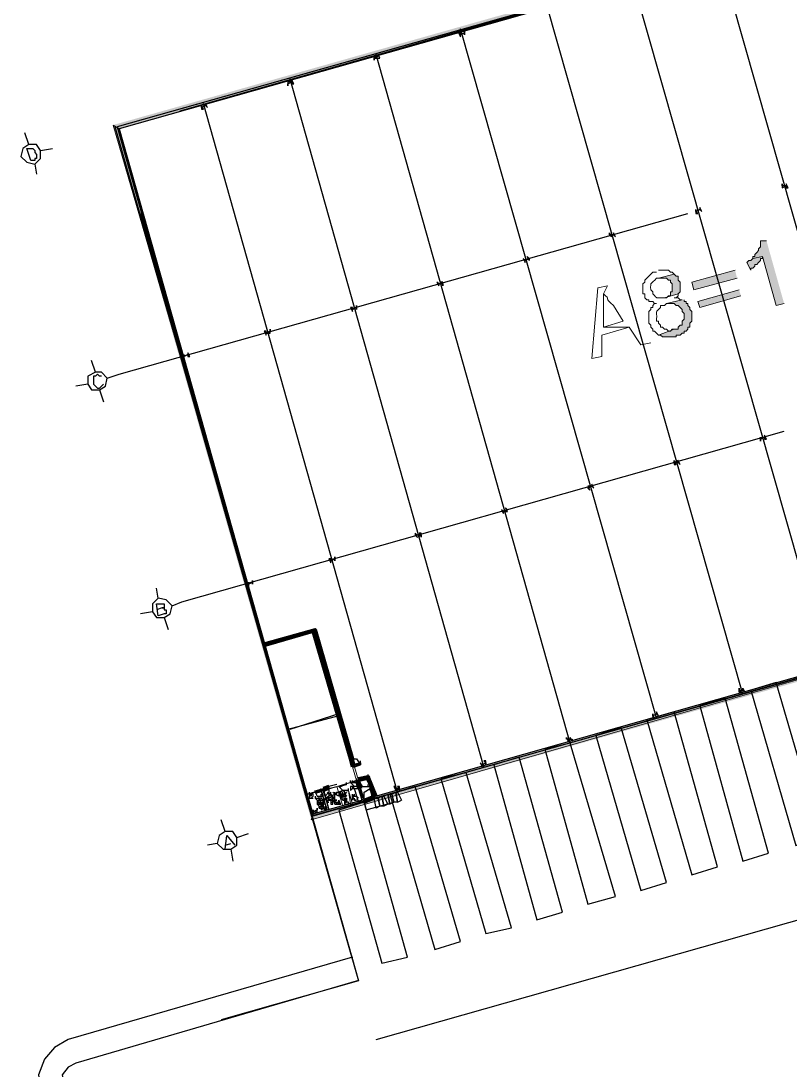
# Model space of a CAD drawing. Header units: inches. Extents: x 5 to 295, y 10 to 227.
# Drawn here: x 271.379 to 274.476, y 207.252 to 211.474 of the extents above; entities that cross this region are included whole.
import ezdxf

# ---------------------------------------------------------------- set-up
doc = ezdxf.new("R2010")
doc.units = ezdxf.units.IN
doc.header["$MEASUREMENT"] = 0
doc.layers.add('1- 3', color=3, linetype='Continuous')

msp = doc.modelspace()

# ---------------------------------------------------------------- hatches: boundary and pattern name
at = {"layer": '1- 3'}
for points in [[(277.0506, 212.5561), (271.7742, 211.0395), (271.7505, 211.0553)], [(277.0427, 212.5324), (277.0506, 212.5561), (271.7742, 211.0395)], [(271.7742, 211.0395), (271.7505, 211.0553), (272.5561, 208.2828)], [(271.7505, 211.0553), (272.5562, 208.2828), (272.5483, 208.2591)], [(274.3808, 210.5893), (274.3571, 210.5893), (274.3571, 210.5656), (274.3492, 210.5577), (274.3492, 210.5498), (274.3413, 210.5419), (274.3334, 210.534), (274.3334, 210.5261), (274.3255, 210.5261), (274.3255, 210.5182), (274.365, 210.5261), (274.4203, 210.3286), (274.4519, 210.3365)], [(274.3255, 210.5182), (274.3176, 210.5103), (274.3097, 210.5103), (274.3018, 210.5024), (274.3176, 210.4708), (274.3176, 210.4787), (274.3255, 210.4787), (274.3334, 210.4866), (274.3334, 210.4945), (274.3413, 210.4945), (274.3492, 210.5024), (274.3571, 210.5103), (274.3571, 210.5182), (274.365, 210.5182), (274.365, 210.5261)], [(274.0095, 210.455), (273.9464, 210.4392), (273.978, 210.4392), (273.9859, 210.4313), (273.9937, 210.4313), (273.9937, 210.4234), (274.0016, 210.4155), (274.0016, 210.3839), (273.9937, 210.3839), (273.9937, 210.3681), (273.9859, 210.3681), (273.978, 210.3602), (273.9701, 210.3602), (274.0253, 210.376), (274.0332, 210.3839), (274.0332, 210.4234), (274.0253, 210.4313), (274.0253, 210.4471), (274.0174, 210.4471)], [(274.2544, 210.4708), (274.0806, 210.4234), (274.0885, 210.3918), (274.2623, 210.4392)], [(274.2702, 210.3918), (274.1043, 210.3444), (274.1122, 210.3207), (274.2781, 210.3681)], [(274.0411, 210.3523), (273.978, 210.3365), (274.0095, 210.3365), (274.0174, 210.3286), (274.0253, 210.3286), (274.0411, 210.3128), (274.0411, 210.3049), (274.049, 210.297), (274.049, 210.2733), (274.0411, 210.2654), (274.0411, 210.2496), (274.0332, 210.2496), (274.0253, 210.2417), (274.0253, 210.2338), (274.0095, 210.2338), (273.9464, 210.2101), (273.9543, 210.2101), (273.9622, 210.2022), (274.0174, 210.2022), (274.0174, 210.2101), (274.0332, 210.2101), (274.0411, 210.218), (274.049, 210.218), (274.049, 210.2259), (274.0569, 210.2259), (274.0648, 210.2338), (274.0648, 210.2417), (274.0727, 210.2417), (274.0727, 210.2575), (274.0806, 210.2654), (274.0806, 210.3049), (274.0727, 210.3128), (274.0727, 210.3207), (274.0648, 210.3286), (274.0648, 210.3365), (274.0569, 210.3365), (274.0569, 210.3444), (274.049, 210.3444), (274.049, 210.3523)], [(272.5561, 208.2828), (272.5482, 208.2591), (278.583, 209.9968)], [(272.5482, 208.2591), (278.583, 209.9968), (278.5909, 209.9731)]]:
    msp.add_hatch(color=256, dxfattribs=at).paths.add_polyline_path(points)

# ---------------------------------------------------------------- linework, layer by layer
at = {"layer": '1- 3', "lineweight": 0}
for points in [[(277.0506, 212.5561), (271.7742, 211.0395), (271.7505, 211.0553)], [(277.0427, 212.5324), (277.0506, 212.5561), (271.7742, 211.0395)], [(271.7742, 211.0395), (271.7505, 211.0553), (272.5561, 208.2828)], [(271.7505, 211.0553), (272.5562, 208.2828), (272.5483, 208.2591)], [(274.3808, 210.5893), (274.3571, 210.5893), (274.3571, 210.5656), (274.3492, 210.5577), (274.3492, 210.5498), (274.3413, 210.5419), (274.3334, 210.534), (274.3334, 210.5261), (274.3255, 210.5261), (274.3255, 210.5182), (274.365, 210.5261), (274.4203, 210.3286), (274.4519, 210.3365)], [(274.3255, 210.5182), (274.3176, 210.5103), (274.3097, 210.5103), (274.3018, 210.5024), (274.3176, 210.4708), (274.3176, 210.4787), (274.3255, 210.4787), (274.3334, 210.4866), (274.3334, 210.4945), (274.3413, 210.4945), (274.3492, 210.5024), (274.3571, 210.5103), (274.3571, 210.5182), (274.365, 210.5182), (274.365, 210.5261)], [(274.0095, 210.455), (273.9464, 210.4392), (273.978, 210.4392), (273.9859, 210.4313), (273.9937, 210.4313), (273.9937, 210.4234), (274.0016, 210.4155), (274.0016, 210.3839), (273.9937, 210.3839), (273.9937, 210.3681), (273.9859, 210.3681), (273.978, 210.3602), (273.9701, 210.3602), (274.0253, 210.376), (274.0332, 210.3839), (274.0332, 210.4234), (274.0253, 210.4313), (274.0253, 210.4471), (274.0174, 210.4471), (274.0095, 210.455)], [(274.2544, 210.4708), (274.0806, 210.4234), (274.0885, 210.3918), (274.2623, 210.4392)], [(274.2702, 210.3918), (274.1043, 210.3444), (274.1122, 210.3207), (274.2781, 210.3681)], [(274.0411, 210.3523), (273.978, 210.3365), (274.0095, 210.3365), (274.0174, 210.3286), (274.0253, 210.3286), (274.0411, 210.3128), (274.0411, 210.3049), (274.049, 210.297), (274.049, 210.2733), (274.0411, 210.2654), (274.0411, 210.2496), (274.0332, 210.2496), (274.0253, 210.2417), (274.0253, 210.2338), (274.0095, 210.2338), (273.9464, 210.2101), (273.9543, 210.2101), (273.9622, 210.2022), (274.0174, 210.2022), (274.0174, 210.2101), (274.0332, 210.2101), (274.0411, 210.218), (274.049, 210.218), (274.049, 210.2259), (274.0569, 210.2259), (274.0648, 210.2338), (274.0648, 210.2417), (274.0727, 210.2417), (274.0727, 210.2575), (274.0806, 210.2654), (274.0806, 210.3049), (274.0727, 210.3128), (274.0727, 210.3207), (274.0648, 210.3286), (274.0648, 210.3365), (274.0569, 210.3365), (274.0569, 210.3444), (274.049, 210.3444), (274.049, 210.3523)], [(272.5561, 208.2828), (272.5482, 208.2591), (278.583, 209.9968)], [(272.5482, 208.2591), (278.583, 209.9968), (278.5909, 209.9731)]]:
    msp.add_lwpolyline(points, dxfattribs=at)
at = {"layer": '1- 3', "lineweight": 25}
for points in [[(278.591, 209.9813), (277.0507, 212.5405), (271.7663, 211.0477)], [(277.0428, 212.5406), (272.0191, 211.1108)], [(278.5831, 209.9813), (277.0507, 212.5406), (272.0191, 211.1188)], [(278.5909, 209.9811), (277.0507, 212.5403), (271.7663, 211.0474), (272.5483, 208.2749), (278.5909, 209.9811)], [(278.5831, 209.9813), (277.0507, 212.5326), (271.7742, 211.0398), (272.5562, 208.2751)], [(274.9811, 208.9621), (274.1912, 211.7346)], [(274.6336, 208.8594), (273.8437, 211.6319)], [(274.286, 208.7646), (273.4961, 211.5371)], [(273.1644, 211.4266), (273.1486, 211.4187), (273.1486, 211.4266), (273.1407, 211.4266), (273.1486, 211.4108), (273.1486, 211.4187), (273.1644, 211.4266), (273.1644, 211.4187), (273.1644, 211.4345), (273.1644, 211.4266)], [(273.9385, 208.6699), (273.1486, 211.4424)], [(272.8168, 211.3318), (272.801, 211.3239), (272.801, 211.3318), (272.801, 211.316), (272.801, 211.3239), (272.8247, 211.3239), (272.8168, 211.3397), (272.8168, 211.3318)], [(273.5909, 208.5672), (272.8089, 211.3397)], [(272.4693, 211.2291), (272.4535, 211.2291), (272.4535, 211.2133), (272.4535, 211.2212), (272.4693, 211.2291), (272.4693, 211.2212), (272.4772, 211.2212), (272.4693, 211.237), (272.4693, 211.2291)], [(273.2434, 208.4724), (272.4614, 211.2449)], [(272.1217, 211.1343), (272.1059, 211.1264), (272.1059, 211.1343), (272.1059, 211.1185), (272.1138, 211.1185), (272.1059, 211.1264), (272.1217, 211.1343), (272.1296, 211.1264), (272.1217, 211.1422), (272.1217, 211.1343)], [(272.8958, 208.3697), (272.1138, 211.1422)], [(271.4108, 210.9763), (271.395, 211.0237)], [(272.7141, 207.6983), (271.7584, 211.0474)], [(271.7663, 211.0477), (272.5562, 208.2752), (278.5831, 209.9892)], [(272.5562, 208.2752), (271.7742, 211.0398)], [(271.3792, 210.9289), (271.4029, 210.9052), (271.4345, 210.8973), (271.4582, 210.921), (271.4582, 210.9526), (271.4424, 210.9763), (271.4108, 210.9763), (271.3872, 210.9605), (271.3792, 210.9289)], [(271.4187, 210.9131), (271.4029, 210.9605), (271.4266, 210.9605), (271.4345, 210.9526), (271.4345, 210.9447), (271.4424, 210.9368), (271.4424, 210.921), (271.4345, 210.921), (271.4345, 210.9131), (271.4187, 210.9131)], [(271.4582, 210.9526), (271.5056, 210.9605)], [(271.4345, 210.8973), (271.4424, 210.8578)], [(274.4598, 210.8104), (274.444, 210.8104), (274.444, 210.8183), (274.444, 210.8025), (274.4598, 210.8104), (274.4598, 210.8025), (274.4677, 210.8025), (274.4598, 210.8183), (274.4598, 210.8104)], [(271.7742, 210.0521), (274.0648, 210.6998)], [(271.8611, 210.7001), (272.5483, 208.2751), (278.591, 209.9813)], [(274.1122, 210.7157), (274.0964, 210.7078), (274.0964, 210.7157), (274.0964, 210.6998), (274.1043, 210.6998), (274.0964, 210.7078), (274.1122, 210.7157), (274.1201, 210.7078), (274.1122, 210.7236), (274.1122, 210.7157)], [(273.7647, 210.613), (273.7489, 210.613), (273.7489, 210.6209), (273.7568, 210.6051), (273.7489, 210.613), (273.7647, 210.613), (273.7726, 210.6051), (273.7647, 210.6209), (273.7647, 210.613)], [(273.425, 210.5182), (273.4092, 210.5103), (273.4013, 210.5182), (273.4092, 210.5024), (273.4092, 210.5103), (273.425, 210.5182), (273.425, 210.5103), (273.4171, 210.5261), (273.425, 210.5182)], [(273.0775, 210.4155), (273.0617, 210.4155), (273.0538, 210.4234), (273.0617, 210.4076), (273.0617, 210.4155), (273.0775, 210.4155), (273.0775, 210.4076), (273.0775, 210.4234), (273.0696, 210.4234), (273.0775, 210.4155)], [(272.7299, 210.3207), (272.7141, 210.3128), (272.7141, 210.3207), (272.7062, 210.3207), (272.7141, 210.3049), (272.7141, 210.3128), (272.7299, 210.3207), (272.7299, 210.3128), (272.7299, 210.3286), (272.7299, 210.3207)], [(272.3824, 210.2259), (272.3666, 210.218), (272.3666, 210.2259), (272.3587, 210.2259), (272.3666, 210.2101), (272.3666, 210.218), (272.3824, 210.218), (272.3824, 210.2338), (272.3824, 210.2259)], [(272.0506, 210.1311), (272.0348, 210.1232), (272.0348, 210.1311), (272.0348, 210.1153), (272.0348, 210.1232), (272.0506, 210.1311), (272.0506, 210.1232), (272.0585, 210.1232), (272.0506, 210.139), (272.0506, 210.1311)], [(271.6794, 210.0601), (271.6636, 210.1074)], [(271.6478, 210.0127), (271.6636, 209.989), (271.6952, 209.989), (271.7189, 210.0048), (271.7268, 210.0364), (271.7031, 210.0601), (271.6794, 210.0601), (271.6478, 210.0443), (271.6478, 210.0127)], [(271.7031, 210.0443), (271.6952, 210.0443), (271.6873, 210.0521), (271.6794, 210.0443), (271.6715, 210.0443), (271.6715, 210.0126), (271.6794, 210.0048), (271.6873, 209.9968), (271.6952, 209.9968), (271.711, 210.0126)], [(271.7268, 210.0364), (271.7742, 210.0521)], [(271.6478, 210.0127), (271.6004, 210.0048)], [(271.6952, 209.989), (271.711, 209.9416)], [(272.5562, 208.283), (278.5831, 209.9892)], [(272.5562, 208.2831), (278.5831, 209.9892)], [(272.0269, 209.1359), (274.4519, 209.8231)], [(274.3729, 209.7994), (274.3571, 209.7915), (274.3571, 209.7994), (274.3571, 209.7836), (274.3571, 209.7915), (274.3729, 209.7994), (274.3729, 209.7915), (274.3808, 209.7915), (274.3729, 209.8073), (274.3729, 209.7994)], [(274.0254, 209.7046), (274.0096, 209.6967), (274.0096, 209.7046), (274.0096, 209.6888), (274.0175, 209.6888), (274.0096, 209.6967), (274.0254, 209.6967), (274.0333, 209.6888), (274.0254, 209.7046)], [(273.6778, 209.6019), (273.662, 209.6019), (273.6699, 209.5861), (273.662, 209.594), (273.6778, 209.6019), (273.6857, 209.594), (273.6778, 209.6098), (273.6778, 209.6019)], [(273.3382, 209.5071), (273.3224, 209.4992), (273.3145, 209.5071), (273.3224, 209.4913), (273.3224, 209.4992), (273.3382, 209.4992), (273.3303, 209.515), (273.3382, 209.5071)], [(272.9906, 209.4044), (272.9748, 209.4044), (272.9669, 209.4123), (272.9669, 209.4044), (272.9748, 209.3965), (272.9906, 209.4044), (272.9906, 209.3965), (272.9906, 209.4123), (272.9827, 209.4123), (272.9906, 209.4044)], [(272.643, 209.3096), (272.6272, 209.3017), (272.6272, 209.3096), (272.6193, 209.3096), (272.6272, 209.2938), (272.6272, 209.3017), (272.643, 209.3096), (272.643, 209.3017), (272.643, 209.3175), (272.643, 209.3096)], [(272.3113, 209.2149), (272.2955, 209.207), (272.2955, 209.2149), (272.2955, 209.1991), (272.2955, 209.207), (272.3113, 209.2149), (272.3113, 209.207), (272.3113, 209.2228), (272.3113, 209.2149)], [(271.9322, 209.1517), (271.9243, 209.1912)], [(271.9085, 209.0964), (271.9243, 209.0727), (271.9559, 209.0727), (271.9796, 209.0885), (271.9875, 209.1201), (271.9638, 209.1438), (271.9322, 209.1517), (271.9085, 209.128), (271.9085, 209.0964)], [(271.9322, 209.0806), (271.9243, 209.128), (271.9559, 209.128), (271.9559, 209.1122), (271.948, 209.1122), (271.9243, 209.1043)], [(271.9875, 209.1201), (272.027, 209.1359)], [(272.8089, 207.3744), (279.1044, 209.1596)], [(271.9085, 209.0964), (271.8611, 209.0885)], [(271.948, 209.1122), (271.9559, 209.1122), (271.9559, 209.1043), (271.9638, 209.1043), (271.9638, 209.0885), (271.9559, 209.0885), (271.9322, 209.0806)], [(271.9559, 209.0727), (271.9717, 209.0253)], [(274.3176, 208.7803), (274.4992, 208.1562), (274.6019, 208.1878), (274.4203, 208.8119), (274.3176, 208.7803)], [(274.1122, 208.7171), (274.286, 208.093), (274.3887, 208.1247), (274.2149, 208.7487), (274.1122, 208.7171)], [(272.4377, 208.6777), (272.7378, 207.6114), (272.1849, 207.4534)], [(272.6589, 208.678), (272.4535, 208.6227)], [(272.6589, 208.6859), (272.4614, 208.6227)], [(273.8989, 208.6618), (274.0806, 208.0377), (274.1833, 208.0694), (274.0095, 208.6934), (273.8989, 208.6618)], [(273.9385, 208.6857), (273.9227, 208.6778), (273.9227, 208.6857), (273.9227, 208.6699), (273.9306, 208.6699), (273.9227, 208.6778), (273.9385, 208.6857), (273.9464, 208.6778), (273.9385, 208.6936), (273.9385, 208.6857)], [(273.6936, 208.5986), (273.8752, 207.9746), (273.9779, 208.0062), (273.7963, 208.6302), (273.6936, 208.5986)], [(273.5909, 208.583), (273.5751, 208.583), (273.5751, 208.5909), (273.583, 208.5751), (273.583, 208.583), (273.5988, 208.583), (273.5988, 208.5751), (273.5909, 208.5909), (273.5909, 208.583)], [(272.7141, 208.5039), (272.6983, 208.5434)], [(273.4882, 208.5433), (273.662, 207.9193), (273.7726, 207.9509), (273.5909, 208.567), (273.4882, 208.5433)], [(272.7062, 208.5039), (272.7062, 208.5118)], [(272.7062, 208.5039), (272.7299, 208.5039), (272.7457, 208.4802)], [(272.7457, 208.4881), (272.7141, 208.4802), (272.7141, 208.4723), (272.722, 208.4723), (272.7457, 208.4802), (272.7457, 208.4881)], [(272.7378, 208.4802), (272.7378, 208.4881)], [(272.7457, 208.4881), (272.7457, 208.496)], [(272.7457, 208.4802), (272.7457, 208.4881)], [(273.2513, 208.4882), (273.2355, 208.4803), (273.2276, 208.4882), (273.2355, 208.4724), (273.2355, 208.4803), (273.2513, 208.4882), (273.2513, 208.4803), (273.2513, 208.4961), (273.2434, 208.4961), (273.2513, 208.4882)], [(273.2828, 208.4801), (273.4566, 207.8561), (273.5593, 207.8877), (273.3855, 208.5117), (273.2828, 208.4801)], [(272.722, 208.4802), (272.7141, 208.4723), (272.7141, 208.4802), (272.722, 208.4802), (272.7141, 208.4723)], [(272.722, 208.4802), (272.7141, 208.4802)], [(272.7141, 208.4723), (272.7141, 208.4802)], [(272.7378, 208.4802), (272.7457, 208.4802)], [(273.0696, 208.4248), (273.2512, 207.8008), (273.3539, 207.8245), (273.1722, 208.4485), (273.0696, 208.4248)], [(272.6904, 208.4013), (272.6904, 208.4092)], [(272.6904, 208.4013), (272.6904, 208.4092)], [(272.7062, 208.4092), (272.7062, 208.4171)], [(272.7062, 208.4092), (272.7299, 208.4171)], [(272.7062, 208.4092), (272.7141, 208.4092)], [(272.7062, 208.4092), (272.7299, 208.4092)], [(272.7378, 208.3933), (272.722, 208.3933), (272.7062, 208.4091)], [(272.7141, 208.4092), (272.7141, 208.4171)], [(272.7141, 208.4092), (272.7141, 208.4171)], [(272.7141, 208.4092), (272.7141, 208.4171)], [(272.7141, 208.4091), (272.7141, 208.417)], [(272.7299, 208.4171), (272.7299, 208.4249)], [(272.7378, 208.4171), (272.7536, 208.3934), (272.7852, 208.3934)], [(272.7852, 208.3934), (272.7694, 208.425), (272.7773, 208.425), (272.7852, 208.3934)], [(272.7773, 208.4249), (272.7773, 208.4328), (272.7773, 208.4407)], [(272.7773, 208.425), (272.7773, 208.4329)], [(272.7773, 208.4249), (272.7773, 208.4328)], [(272.5404, 208.3618), (272.5404, 208.3697)], [(272.5561, 208.3618), (272.5404, 208.3618), (272.5404, 208.346), (272.5482, 208.346), (272.5561, 208.3539), (272.5561, 208.3618)], [(272.5561, 208.3539), (272.5561, 208.3618), (272.5404, 208.3618), (272.5404, 208.346)], [(272.5561, 208.3618), (272.5482, 208.3618), (272.5404, 208.3539)], [(272.5641, 208.3697), (272.5641, 208.3776)], [(272.5641, 208.3697), (272.5641, 208.3776)], [(272.5641, 208.3697), (272.572, 208.3539), (272.5956, 208.3539)], [(272.6114, 208.2986), (272.5877, 208.3776), (272.5956, 208.3855), (272.6193, 208.2986)], [(272.5877, 208.3776), (272.5877, 208.3855)], [(272.5877, 208.3776), (272.5877, 208.3855)], [(272.5877, 208.3539), (272.5877, 208.3618)], [(272.5956, 208.3776), (272.5956, 208.3855)], [(272.5956, 208.3776), (272.5956, 208.3855)], [(272.6193, 208.3855), (272.6193, 208.3697), (272.6035, 208.3539)], [(272.6035, 208.3539), (272.6035, 208.3618)], [(272.6114, 208.3696), (272.6193, 208.3617), (272.6272, 208.3696)], [(272.6509, 208.4013), (272.6193, 208.3933), (272.6193, 208.3854), (272.6509, 208.3933)], [(272.6193, 208.3855), (272.6193, 208.3934)], [(272.6193, 208.3855), (272.6193, 208.3934)], [(272.6193, 208.3617), (272.6193, 208.3538), (272.6272, 208.3617), (272.6272, 208.3696)], [(272.6193, 208.3538), (272.6193, 208.3459), (272.6351, 208.3538), (272.6272, 208.3617)], [(272.6272, 208.3618), (272.6272, 208.3539), (272.643, 208.3618), (272.6351, 208.3697)], [(272.6272, 208.3539), (272.6351, 208.346), (272.643, 208.3539), (272.643, 208.3618)], [(272.643, 208.3618), (272.643, 208.3697)], [(272.643, 208.3618), (272.6509, 208.3697), (272.6588, 208.3697), (272.6588, 208.3539), (272.643, 208.3618)], [(272.6509, 208.3618), (272.643, 208.3618), (272.6509, 208.3697)], [(272.6509, 208.3618), (272.6509, 208.3697)], [(272.6509, 208.3618), (272.6509, 208.3697)], [(272.6983, 208.3776), (272.6746, 208.3776), (272.6588, 208.3934)], [(272.6825, 208.3618), (272.6825, 208.3696), (272.6746, 208.3776), (272.6588, 208.3696), (272.6667, 208.3538), (272.6825, 208.3618)], [(272.6667, 208.3618), (272.6667, 208.3696), (272.6588, 208.3696), (272.6667, 208.3538), (272.6746, 208.3538), (272.6746, 208.3618)], [(272.6746, 208.3776), (272.6667, 208.3696)], [(272.6667, 208.3618), (272.6667, 208.3696)], [(272.6746, 208.3618), (272.6667, 208.3618), (272.6667, 208.346), (272.6746, 208.3539)], [(272.6746, 208.3538), (272.6746, 208.3617), (272.6667, 208.3617), (272.6825, 208.3617)], [(272.6667, 208.3538), (272.6667, 208.3617)], [(272.6746, 208.3618), (272.6746, 208.3696)], [(272.6825, 208.3618), (272.6746, 208.3618), (272.6825, 208.3539), (272.6904, 208.3539)], [(272.6746, 208.3618), (272.6746, 208.3539), (272.6825, 208.3539)], [(272.6904, 208.3697), (272.6825, 208.3618), (272.6904, 208.3539)], [(272.6983, 208.3776), (272.6983, 208.3855)], [(272.7141, 208.3933), (272.7062, 208.3933), (272.7062, 208.3775), (272.7141, 208.3854)], [(272.7062, 208.3933), (272.7062, 208.3775)], [(272.722, 208.3933), (272.7141, 208.3933), (272.722, 208.3854)], [(272.7141, 208.3933), (272.7141, 208.3854), (272.722, 208.3854)], [(272.722, 208.3618), (272.7141, 208.3539), (272.722, 208.3539)], [(272.7141, 208.346), (272.7141, 208.3538), (272.7141, 208.3618)], [(272.7536, 208.3381), (272.7378, 208.3302), (272.722, 208.3855), (272.7378, 208.3855)], [(272.722, 208.3539), (272.722, 208.3618)], [(272.7378, 208.3855), (272.7378, 208.3933), (272.7457, 208.3933), (272.7378, 208.3855)], [(272.7457, 208.3855), (272.7378, 208.3855)], [(272.7536, 208.3381), (272.7378, 208.3855)], [(272.7457, 208.3855), (272.7536, 208.3381), (272.7378, 208.3855)], [(272.7378, 208.3855), (272.7536, 208.3381)], [(272.7457, 208.3855), (272.7378, 208.3855)], [(272.7536, 208.3381), (272.7457, 208.3855), (272.7615, 208.3381)], [(272.7615, 208.3381), (272.7615, 208.3697), (272.7852, 208.3855)], [(272.7615, 208.3302), (272.7694, 208.2986), (272.88, 208.3302), (272.8642, 208.3223), (272.8563, 208.3618), (272.8721, 208.3618), (272.88, 208.3302)], [(272.7773, 208.3934), (272.7773, 208.4013)], [(272.7852, 208.3934), (272.7852, 208.4013)], [(272.7852, 208.3776), (272.7852, 208.3855), (272.7852, 208.3934)], [(272.7852, 208.3855), (272.7931, 208.346), (272.801, 208.346), (272.7852, 208.3855)], [(272.7852, 208.3855), (272.7931, 208.3776), (272.7931, 208.3855)], [(272.7931, 208.3539), (272.7852, 208.3855), (272.7931, 208.346)], [(272.7852, 208.3776), (272.7852, 208.3854)], [(272.7931, 208.3855), (272.7931, 208.3934)], [(272.8642, 208.3223), (272.8563, 208.3223), (272.8405, 208.3539), (272.8563, 208.3618), (272.8642, 208.3223)], [(272.8642, 208.3616), (273.0459, 207.7376), (273.1485, 207.7692), (272.9669, 208.3932), (272.8642, 208.3616)], [(272.8958, 208.3302), (272.88, 208.3302), (272.8721, 208.3618), (272.8879, 208.3697), (272.8958, 208.3302), (272.9116, 208.3381)], [(272.9037, 208.3855), (272.8879, 208.3855), (272.8879, 208.3934), (272.88, 208.3934), (272.8879, 208.3776), (272.8879, 208.3855), (272.9037, 208.3855), (272.9037, 208.3776), (272.9037, 208.3934), (272.8958, 208.3934), (272.9037, 208.3855)], [(272.8958, 208.3302), (272.8879, 208.3697), (272.8958, 208.3697), (272.9116, 208.3381)], [(272.5404, 208.346), (272.5562, 208.346)], [(272.5641, 208.3538), (272.5641, 208.3459), (272.5799, 208.3459), (272.5799, 208.3538)], [(272.5641, 208.3459), (272.572, 208.338), (272.5799, 208.338), (272.5799, 208.3459)], [(272.5719, 208.338), (272.5719, 208.3301), (272.5799, 208.338)], [(272.5719, 208.3301), (272.5877, 208.3301), (272.5799, 208.338)], [(272.5719, 208.3301), (272.5719, 208.3222), (272.5877, 208.3222), (272.5877, 208.3301)], [(272.5719, 208.3222), (272.5799, 208.3143), (272.5877, 208.3143), (272.5877, 208.3222)], [(272.5798, 208.3459), (272.5798, 208.338), (272.5877, 208.3459), (272.5877, 208.3538)], [(272.5798, 208.338), (272.5956, 208.338), (272.5877, 208.3459)], [(272.5798, 208.338), (272.5877, 208.3301), (272.5956, 208.3301), (272.5956, 208.338)], [(272.5877, 208.3301), (272.5877, 208.3222), (272.5956, 208.3222), (272.5956, 208.3301)], [(272.5877, 208.3144), (272.5877, 208.3223)], [(272.5877, 208.3222), (272.5877, 208.3143), (272.5956, 208.3222)], [(272.6035, 208.3223), (272.5956, 208.3223), (272.5956, 208.3065), (272.6035, 208.3065), (272.6035, 208.2986), (272.6114, 208.3065)], [(272.5956, 208.3144), (272.5956, 208.3223)], [(272.6193, 208.3381), (272.6193, 208.3538), (272.6035, 208.3459), (272.6114, 208.3301), (272.6193, 208.3301)], [(272.6035, 208.346), (272.6114, 208.3381)], [(272.6114, 208.3381), (272.6114, 208.3459), (272.6035, 208.3459), (272.6114, 208.3301)], [(272.6035, 208.3381), (272.6035, 208.3459)], [(272.6114, 208.3065), (272.6035, 208.3223)], [(272.6114, 208.3381), (272.6114, 208.3459)], [(272.6114, 208.3301), (272.6193, 208.338), (272.6193, 208.3459), (272.6114, 208.3459)], [(272.6114, 208.3301), (272.6114, 208.338)], [(272.6193, 208.3459), (272.6193, 208.338), (272.6351, 208.3459), (272.6351, 208.3538)], [(272.6193, 208.338), (272.6351, 208.338), (272.6351, 208.3459)], [(272.6193, 208.3381), (272.6272, 208.3381)], [(272.6272, 208.338), (272.6272, 208.3301), (272.6351, 208.3301), (272.6351, 208.338)], [(272.6272, 208.3301), (272.6272, 208.3222), (272.6351, 208.3222), (272.6351, 208.3301)], [(272.6351, 208.346), (272.643, 208.346), (272.643, 208.3538)], [(272.6351, 208.346), (272.6351, 208.3381), (272.643, 208.3381), (272.643, 208.346)], [(272.6351, 208.3381), (272.6351, 208.3301), (272.6509, 208.3381), (272.643, 208.3381)], [(272.643, 208.3302), (272.643, 208.3381)], [(272.643, 208.3223), (272.643, 208.3302)], [(272.643, 208.3302), (272.6588, 208.3302)], [(272.643, 208.3223), (272.643, 208.3301)], [(272.643, 208.3223), (272.6588, 208.3223), (272.6588, 208.3301)], [(272.6509, 208.3223), (272.643, 208.3223)], [(272.6509, 208.3302), (272.6588, 208.3302), (272.6588, 208.3223), (272.6509, 208.3223)], [(272.6588, 208.3381), (272.6588, 208.3223), (272.6667, 208.3223)], [(272.6667, 208.3223), (272.6588, 208.3381)], [(272.6588, 208.3302), (272.6588, 208.3381)], [(272.6588, 208.3223), (272.6588, 208.3301)], [(272.6588, 208.2984), (272.8326, 207.6823), (272.9353, 207.706), (272.7615, 208.33), (272.6588, 208.2984)], [(272.6746, 208.3539), (272.6667, 208.346), (272.6746, 208.3381)], [(272.6825, 208.3539), (272.6746, 208.3539), (272.6746, 208.3381), (272.6825, 208.3381)], [(272.6904, 208.3539), (272.6825, 208.3539), (272.6825, 208.3381), (272.6904, 208.346)], [(272.6825, 208.3539), (272.6825, 208.3381)], [(272.6825, 208.3381), (272.6825, 208.3459)], [(272.6825, 208.3381), (272.6825, 208.3459), (272.6904, 208.3459)], [(272.6825, 208.3381), (272.6825, 208.3459), (272.6904, 208.3459)], [(272.6904, 208.3381), (272.6904, 208.3301), (272.6825, 208.3301), (272.6825, 208.3381)], [(272.6904, 208.3381), (272.6825, 208.3301)], [(272.6825, 208.3381), (272.6904, 208.3301)], [(272.6825, 208.3381), (272.6825, 208.3301), (272.6904, 208.3301)], [(272.6825, 208.3302), (272.6825, 208.3381)], [(272.6983, 208.3223), (272.6983, 208.3301), (272.6825, 208.3301), (272.6825, 208.3223)], [(272.6825, 208.3223), (272.6983, 208.3223)], [(272.6904, 208.346), (272.6904, 208.3381)], [(272.6904, 208.346), (272.6904, 208.3301)], [(272.6904, 208.3302), (272.6904, 208.3381)], [(272.7141, 208.3539), (272.7299, 208.3539)], [(272.7141, 208.3381), (272.7141, 208.3459)], [(272.722, 208.3381), (272.722, 208.3459)], [(272.7299, 208.3539), (272.7378, 208.346)], [(272.7615, 208.3381), (272.7536, 208.3381)], [(272.7931, 208.3539), (272.801, 208.346), (272.7931, 208.346), (272.7931, 208.3539)], [(272.801, 208.346), (272.7931, 208.346), (272.7931, 208.3539)], [(272.801, 208.346), (272.801, 208.3539)], [(272.801, 208.346), (272.801, 208.3539)], [(272.8247, 208.3144), (272.8089, 208.3065), (272.801, 208.346), (272.8168, 208.346), (272.8247, 208.3144)], [(272.8405, 208.3144), (272.8247, 208.3144), (272.8168, 208.346), (272.8326, 208.3539), (272.8405, 208.3144)], [(272.8563, 208.3223), (272.8405, 208.3144), (272.8326, 208.3539), (272.8405, 208.3539), (272.8563, 208.3223)], [(272.572, 208.2986), (272.5562, 208.2907), (272.5562, 208.2986), (272.5562, 208.2828), (272.5562, 208.2907), (272.572, 208.2907), (272.572, 208.3065), (272.572, 208.2986)], [(272.5798, 208.3144), (272.5877, 208.3144)], [(272.5877, 208.3065), (272.5798, 208.3065), (272.5798, 208.3144)], [(272.5798, 208.3144), (272.5956, 208.3144)], [(272.5877, 208.3065), (272.5798, 208.3065), (272.5798, 208.3144)], [(272.5798, 208.3143), (272.5798, 208.3064), (272.5877, 208.3064), (272.5877, 208.3143)], [(272.5877, 208.3065), (272.5877, 208.3144)], [(272.5877, 208.3144), (272.5956, 208.3144), (272.5956, 208.3065), (272.5877, 208.3065)], [(272.5956, 208.3144), (272.5956, 208.3065), (272.5877, 208.3065)], [(272.5877, 208.3065), (272.5877, 208.2986), (272.5956, 208.3065), (272.5956, 208.3144)], [(272.5956, 208.3065), (272.5956, 208.3144)], [(272.5956, 208.3065), (272.6035, 208.2986)], [(272.6035, 208.3065), (272.5956, 208.3065)], [(272.6035, 208.3065), (272.6035, 208.3144)], [(272.6035, 208.2986), (272.6035, 208.3065)], [(272.2007, 208.2117), (272.1849, 208.2591)], [(272.5483, 208.2749), (272.7379, 207.6114)], [(272.1691, 208.1643), (272.1928, 208.1406), (272.2244, 208.1406), (272.2481, 208.1564), (272.2481, 208.188), (272.2323, 208.2117), (272.2007, 208.2117), (272.177, 208.1959), (272.1691, 208.1643)], [(272.2007, 208.1406), (272.2086, 208.1959), (272.2402, 208.1564)], [(272.2481, 208.188), (272.2955, 208.2038)], [(272.1691, 208.1643), (272.1296, 208.1564)], [(272.2007, 208.1564), (272.2244, 208.1643)], [(272.2244, 208.1406), (272.2323, 208.0932)], [(272.7142, 207.7064), (271.5688, 207.3747), (271.5136, 207.3431), (271.4741, 207.2957), (271.4504, 207.2325), (271.4583, 207.1693), (273.0064, 201.7585)], [(272.7379, 207.6116), (271.6004, 207.2799), (271.5688, 207.2641), (271.5451, 207.2325), (271.553, 207.193), (273.1091, 201.7427)]]:
    msp.add_lwpolyline(points, dxfattribs=at)
at = {"layer": '1- 3', "lineweight": 70}
for points in [[(272.5561, 209.0174), (272.3666, 208.9621), (272.3666, 208.97), (272.5641, 209.0253), (272.7141, 208.5039), (272.7062, 208.5039), (272.5561, 209.0174)], [(272.7141, 208.4724), (272.7062, 208.5039)], [(272.722, 208.4724), (272.7141, 208.5039)], [(272.7299, 208.4171), (272.7378, 208.3854)], [(272.7378, 208.425), (272.7773, 208.4329)], [(272.7773, 208.425), (272.7378, 208.4171), (272.7457, 208.3855)], [(272.8089, 208.3539), (272.7773, 208.4329), (272.801, 208.346)], [(272.6193, 208.3934), (272.5956, 208.3855)], [(272.6193, 208.3855), (272.5956, 208.3776)], [(272.7615, 208.3381), (272.801, 208.3539)], [(272.7615, 208.3302), (272.801, 208.346)]]:
    msp.add_lwpolyline(points, dxfattribs=at)
at = {"layer": '1- 3', "lineweight": 5}
for points in [[(272.3666, 208.9621), (272.3666, 208.97), (272.564, 209.0253), (272.7062, 208.5039), (272.564, 209.0174), (272.3666, 208.9621)], [(272.6509, 208.3934), (272.7299, 208.4171), (272.7141, 208.4724), (272.722, 208.4724), (272.7378, 208.4171), (272.6509, 208.3934), (272.6746, 208.3144)], [(272.6114, 208.2986), (272.5877, 208.3776), (272.5956, 208.3776), (272.6193, 208.2986)], [(272.6509, 208.3934), (272.6193, 208.3855), (272.6272, 208.3855), (272.6509, 208.3934)], [(272.6746, 208.3144), (272.6509, 208.3933)], [(272.7062, 208.3223), (272.6983, 208.3776), (272.7141, 208.3223)]]:
    msp.add_lwpolyline(points, dxfattribs=at)
at = {"layer": '1- 3', "lineweight": 25}
for points, knots in [([(293.8674, 125.6445), (293.8674, 125.6445), (293.8674, 224.4913), (293.8674, 224.4913), (293.8632, 224.7941), (293.6218, 225.0236), (293.3224, 225.0284), (293.3224, 225.0284), (251.8769, 225.0284), (251.8769, 225.0284)], [0, 0, 0, 0, 1, 1, 1, 2, 2, 2, 3, 3, 3, 3]), ([(273.8595, 217.8562), (273.8595, 217.8562), (276.3239, 213.7488), (276.3239, 213.7488), (276.3239, 213.7488), (278.7252, 209.752), (278.7252, 209.752), (278.7252, 209.752), (280.3524, 207.2006), (280.3524, 207.2006), (280.3524, 207.2006), (282.1691, 204.1753), (282.1691, 204.1753), (282.1691, 204.1753), (282.3508, 203.8436), (282.3508, 203.8436), (282.3508, 203.8436), (282.8326, 203.3933), (282.8326, 203.3933), (282.8326, 203.3933), (284.6336, 198.2196), (284.6336, 198.2196), (284.6336, 198.2196), (274.5625, 199.1911), (274.5625, 199.1911), (274.5625, 199.1911), (268.346, 196.8136), (268.346, 196.8136), (268.346, 196.8136), (267.7615, 196.3949), (267.7615, 196.3949), (267.7615, 196.3949), (266.5135, 195.8657), (266.5135, 195.8657), (266.5135, 195.8657), (264.3097, 194.7678), (264.3097, 194.7678), (264.3097, 194.7678), (264.7994, 194.5545), (264.7994, 194.5545), (264.7994, 194.5545), (264.8231, 194.5387), (264.8231, 194.5387), (264.8231, 194.5387), (265.1075, 194.2306), (265.1075, 194.2306), (265.1075, 194.2306), (265.2576, 194.0095), (265.2576, 194.0095), (265.2576, 194.0095), (265.3208, 193.891), (265.3208, 193.891), (265.3208, 193.891), (267.1849, 189.4992), (267.1849, 189.4992), (267.1849, 189.4992), (266.8452, 189.4518), (266.8452, 189.4518), (266.8452, 189.4518), (266.7426, 189.3807), (266.7426, 189.3807), (266.7426, 189.3807), (266.5135, 189.3175), (266.5135, 189.3175), (266.5135, 189.3175), (266.316, 189.5387), (266.316, 189.5387), (266.316, 189.5387), (265.8184, 190.1785), (265.8184, 190.1785), (265.8184, 190.1785), (263.4013, 193.267), (263.4013, 193.267), (263.4013, 193.267), (262.5798, 194.1911), (262.5798, 194.1911), (261.6096, 195.3595), (260.5328, 196.4392), (259.5941, 197.6351), (259.5941, 197.6351), (258.8279, 198.6856), (258.8279, 198.6856), (258.8279, 198.6856), (258.4013, 199.4439), (258.4013, 199.4439), (258.4013, 199.4439), (258.2433, 199.7204), (258.2433, 199.7204), (258.2433, 199.7204), (257.6509, 200.8894), (257.6509, 200.8894), (257.6509, 200.8894), (257.643, 200.8973), (257.643, 200.8973), (257.643, 200.8973), (259.365, 201.4897), (259.365, 201.4897), (259.365, 201.4897), (259.1438, 202.169), (259.1438, 202.169), (259.1438, 202.169), (258.97, 202.6904), (258.97, 202.6904), (258.97, 202.6904), (263.2433, 204.1516), (263.2433, 204.1516), (263.2433, 204.1516), (261.8847, 208.1801), (261.8847, 208.1801), (261.8847, 208.1801), (264.7046, 208.2196), (264.7046, 208.2196), (264.7046, 208.2196), (264.0095, 211.7899), (264.0095, 211.7899), (264.0095, 211.7899), (263.504, 219.2227), (263.504, 219.2227), (263.504, 219.2227), (269.1991, 218.4724), (269.1991, 218.4724), (269.1991, 218.4724), (273.8595, 217.8562), (273.8595, 217.8562)], [0, 0, 0, 0, 1, 1, 1, 2, 2, 2, 3, 3, 3, 4, 4, 4, 5, 5, 5, 6, 6, 6, 7, 7, 7, 8, 8, 8, 9, 9, 9, 10, 10, 10, 11, 11, 11, 12, 12, 12, 13, 13, 13, 14, 14, 14, 15, 15, 15, 16, 16, 16, 17, 17, 17, 18, 18, 18, 19, 19, 19, 20, 20, 20, 21, 21, 21, 22, 22, 22, 23, 23, 23, 24, 24, 24, 25, 25, 25, 26, 26, 26, 27, 27, 27, 28, 28, 28, 29, 29, 29, 30, 30, 30, 31, 31, 31, 32, 32, 32, 33, 33, 33, 34, 34, 34, 35, 35, 35, 36, 36, 36, 37, 37, 37, 38, 38, 38, 39, 39, 39, 40, 40, 40, 41, 41, 41, 41]), ([(274.286, 208.7804), (274.286, 208.7804), (274.2702, 208.7804), (274.2702, 208.7804), (274.2702, 208.7804), (274.2702, 208.7883), (274.2702, 208.7883), (274.2702, 208.7883), (274.2702, 208.7725), (274.2702, 208.7725), (274.2702, 208.7725), (274.2781, 208.7725), (274.2781, 208.7725), (274.2781, 208.7725), (274.2702, 208.7725), (274.2702, 208.7725), (274.2702, 208.7725), (274.286, 208.7804), (274.286, 208.7804), (274.286, 208.7804), (274.2939, 208.7725), (274.2939, 208.7725), (274.2939, 208.7725), (274.286, 208.7883), (274.286, 208.7883), (274.286, 208.7883), (274.286, 208.7804), (274.286, 208.7804)], [0, 0, 0, 0, 1, 1, 1, 2, 2, 2, 3, 3, 3, 4, 4, 4, 5, 5, 5, 6, 6, 6, 7, 7, 7, 8, 8, 8, 9, 9, 9, 9]), ([(272.7062, 208.5039), (272.7062, 208.5039), (272.7141, 208.5039), (272.7141, 208.5039), (272.7141, 208.5039), (272.7062, 208.5039), (272.7062, 208.5039)], [0, 0, 0, 0, 1, 1, 1, 2, 2, 2, 2]), ([(272.7457, 208.4881), (272.7457, 208.4881), (272.7457, 208.4802), (272.7457, 208.4802), (272.7457, 208.4802), (272.7457, 208.4881), (272.7457, 208.4881), (272.7457, 208.4881), (272.7378, 208.4802), (272.7378, 208.4802)], [0, 0, 0, 0, 1, 1, 1, 2, 2, 2, 3, 3, 3, 3]), ([(272.7457, 208.4881), (272.7457, 208.4881), (272.7457, 208.4802), (272.7457, 208.4802), (272.7457, 208.4802), (272.7457, 208.4881), (272.7457, 208.4881), (272.7457, 208.4881), (272.7457, 208.4802), (272.7457, 208.4802)], [0, 0, 0, 0, 1, 1, 1, 2, 2, 2, 3, 3, 3, 3]), ([(272.7457, 208.4881), (272.7457, 208.4881), (272.7457, 208.4802), (272.7457, 208.4802), (272.7457, 208.4802), (272.7457, 208.4881), (272.7457, 208.4881), (272.7457, 208.4881), (272.7457, 208.4802), (272.7457, 208.4802), (272.7457, 208.4802), (272.7457, 208.4881), (272.7457, 208.4881)], [0, 0, 0, 0, 1, 1, 1, 2, 2, 2, 3, 3, 3, 4, 4, 4, 4]), ([(272.7457, 208.4802), (272.7457, 208.4802), (272.7457, 208.4881), (272.7457, 208.4881), (272.7457, 208.4881), (272.7457, 208.4802), (272.7457, 208.4802)], [0, 0, 0, 0, 1, 1, 1, 2, 2, 2, 2]), ([(272.7141, 208.4724), (272.7141, 208.4724), (272.722, 208.4724), (272.722, 208.4724), (272.722, 208.4724), (272.7141, 208.4724), (272.7141, 208.4724)], [0, 0, 0, 0, 1, 1, 1, 2, 2, 2, 2]), ([(272.7457, 208.4802), (272.7457, 208.4802), (272.722, 208.4802), (272.722, 208.4802), (272.722, 208.4802), (272.7457, 208.4802), (272.7457, 208.4802)], [0, 0, 0, 0, 1, 1, 1, 2, 2, 2, 2]), ([(272.7062, 208.4091), (272.7062, 208.4091), (272.7299, 208.417), (272.7299, 208.417), (272.7299, 208.417), (272.7062, 208.4091), (272.7062, 208.4091)], [0, 0, 0, 0, 1, 1, 1, 2, 2, 2, 2]), ([(272.7062, 208.4092), (272.7062, 208.4092), (272.7141, 208.4092), (272.7141, 208.4092), (272.7141, 208.4092), (272.7062, 208.4092), (272.7062, 208.4092), (272.7062, 208.4092), (272.7141, 208.4092), (272.7141, 208.4092), (272.7141, 208.4092), (272.7062, 208.4092), (272.7062, 208.4092)], [0, 0, 0, 0, 1, 1, 1, 2, 2, 2, 3, 3, 3, 4, 4, 4, 4]), ([(272.7378, 208.4171), (272.7378, 208.4171), (272.7299, 208.4171), (272.7299, 208.4171), (272.7299, 208.4171), (272.7378, 208.4171), (272.7378, 208.4171)], [0, 0, 0, 0, 1, 1, 1, 2, 2, 2, 2]), ([(272.7299, 208.4171), (272.7299, 208.4171), (272.7299, 208.4092), (272.7299, 208.4092), (272.7299, 208.4092), (272.7299, 208.4171), (272.7299, 208.4171), (272.7299, 208.4171), (272.7299, 208.4092), (272.7299, 208.4092)], [0, 0, 0, 0, 1, 1, 1, 2, 2, 2, 3, 3, 3, 3]), ([(272.7299, 208.4171), (272.7299, 208.4171), (272.7378, 208.4171), (272.7378, 208.4171), (272.7378, 208.4171), (272.7299, 208.4171), (272.7299, 208.4171)], [0, 0, 0, 0, 1, 1, 1, 2, 2, 2, 2]), ([(272.7378, 208.4171), (272.7378, 208.4171), (272.7378, 208.4249), (272.7378, 208.4249), (272.7378, 208.4249), (272.7378, 208.4171), (272.7378, 208.4171)], [0, 0, 0, 0, 1, 1, 1, 2, 2, 2, 2]), ([(272.7378, 208.417), (272.7378, 208.417), (272.7378, 208.4249), (272.7378, 208.4249), (272.7378, 208.4249), (272.7378, 208.417), (272.7378, 208.417)], [0, 0, 0, 0, 1, 1, 1, 2, 2, 2, 2]), ([(272.7773, 208.4329), (272.7773, 208.4329), (272.7773, 208.425), (272.7773, 208.425), (272.7773, 208.425), (272.7773, 208.4329), (272.7773, 208.4329)], [0, 0, 0, 0, 1, 1, 1, 2, 2, 2, 2]), ([(272.7852, 208.3933), (272.7852, 208.3933), (272.7773, 208.4249), (272.7773, 208.4249), (272.7773, 208.4249), (272.7852, 208.3933), (272.7852, 208.3933)], [0, 0, 0, 0, 1, 1, 1, 2, 2, 2, 2]), ([(272.5325, 208.3618), (272.5325, 208.3618), (272.5641, 208.3697), (272.5641, 208.3697), (272.5641, 208.3697), (272.5325, 208.3618), (272.5325, 208.3618)], [0, 0, 0, 0, 1, 1, 1, 2, 2, 2, 2]), ([(272.5482, 208.3618), (272.5482, 208.3618), (272.5482, 208.3539), (272.5482, 208.3539), (272.5482, 208.3539), (272.5482, 208.3618), (272.5482, 208.3618)], [0, 0, 0, 0, 1, 1, 1, 2, 2, 2, 2]), ([(272.5956, 208.3539), (272.5956, 208.3539), (272.5877, 208.3776), (272.5877, 208.3776), (272.5877, 208.3776), (272.5956, 208.3539), (272.5956, 208.3539)], [0, 0, 0, 0, 1, 1, 1, 2, 2, 2, 2]), ([(272.5956, 208.3539), (272.5956, 208.3539), (272.5877, 208.3776), (272.5877, 208.3776), (272.5877, 208.3776), (272.5956, 208.3539), (272.5956, 208.3539)], [0, 0, 0, 0, 1, 1, 1, 2, 2, 2, 2]), ([(272.5956, 208.3855), (272.5956, 208.3855), (272.5956, 208.3776), (272.5956, 208.3776), (272.5956, 208.3776), (272.5956, 208.3855), (272.5956, 208.3855)], [0, 0, 0, 0, 1, 1, 1, 2, 2, 2, 2]), ([(272.6035, 208.3539), (272.6035, 208.3539), (272.5956, 208.3776), (272.5956, 208.3776), (272.5956, 208.3776), (272.6035, 208.3539), (272.6035, 208.3539)], [0, 0, 0, 0, 1, 1, 1, 2, 2, 2, 2]), ([(272.6035, 208.3539), (272.6035, 208.3539), (272.5956, 208.3776), (272.5956, 208.3776), (272.5956, 208.3776), (272.6035, 208.3539), (272.6035, 208.3539)], [0, 0, 0, 0, 1, 1, 1, 2, 2, 2, 2]), ([(272.6667, 208.3934), (272.6667, 208.3934), (272.6588, 208.3934), (272.6588, 208.3934), (272.6588, 208.3934), (272.6904, 208.4013), (272.6904, 208.4013), (272.6904, 208.4013), (272.6588, 208.3934), (272.6588, 208.3934)], [0, 0, 0, 0, 1, 1, 1, 2, 2, 2, 3, 3, 3, 3]), ([(272.6667, 208.3934), (272.6667, 208.3934), (272.6588, 208.3934), (272.6588, 208.3934), (272.6588, 208.3934), (272.6667, 208.3934), (272.6667, 208.3934), (272.6667, 208.3934), (272.6588, 208.3934), (272.6588, 208.3934)], [0, 0, 0, 0, 1, 1, 1, 2, 2, 2, 3, 3, 3, 3]), ([(272.6667, 208.3934), (272.6667, 208.3934), (272.6825, 208.4013), (272.6825, 208.4013), (272.6825, 208.4013), (272.6667, 208.3934), (272.6667, 208.3934)], [0, 0, 0, 0, 1, 1, 1, 2, 2, 2, 2]), ([(272.6825, 208.4013), (272.6825, 208.4013), (272.6904, 208.4013), (272.6904, 208.4013), (272.6904, 208.4013), (272.6825, 208.4013), (272.6825, 208.4013), (272.6825, 208.4013), (272.6904, 208.4013), (272.6904, 208.4013), (272.6904, 208.4013), (272.6825, 208.4013), (272.6825, 208.4013)], [0, 0, 0, 0, 1, 1, 1, 2, 2, 2, 3, 3, 3, 4, 4, 4, 4]), ([(272.6983, 208.3776), (272.6983, 208.3776), (272.6904, 208.3776), (272.6904, 208.3776), (272.6904, 208.3776), (272.6983, 208.3776), (272.6983, 208.3776)], [0, 0, 0, 0, 1, 1, 1, 2, 2, 2, 2]), ([(272.7457, 208.3855), (272.7457, 208.3855), (272.7378, 208.3855), (272.7378, 208.3855), (272.7378, 208.3855), (272.7457, 208.3855), (272.7457, 208.3855), (272.7457, 208.3855), (272.7378, 208.3855), (272.7378, 208.3855), (272.7378, 208.3855), (272.7457, 208.3855), (272.7457, 208.3855), (272.7457, 208.3855), (272.7378, 208.3855), (272.7378, 208.3855), (272.7378, 208.3855), (272.7457, 208.3855), (272.7457, 208.3855)], [0, 0, 0, 0, 1, 1, 1, 2, 2, 2, 3, 3, 3, 4, 4, 4, 5, 5, 5, 6, 6, 6, 6]), ([(272.7378, 208.3855), (272.7378, 208.3855), (272.7457, 208.3855), (272.7457, 208.3855), (272.7457, 208.3855), (272.7378, 208.3855), (272.7378, 208.3855)], [0, 0, 0, 0, 1, 1, 1, 2, 2, 2, 2]), ([(272.7852, 208.3776), (272.7852, 208.3776), (272.7852, 208.3855), (272.7852, 208.3855), (272.7852, 208.3855), (272.7852, 208.3776), (272.7852, 208.3776)], [0, 0, 0, 0, 1, 1, 1, 2, 2, 2, 2]), ([(272.7852, 208.3776), (272.7852, 208.3776), (272.7931, 208.3855), (272.7931, 208.3855), (272.7931, 208.3855), (272.7852, 208.3855), (272.7852, 208.3855), (272.7852, 208.3855), (272.7931, 208.3855), (272.7931, 208.3855), (272.7931, 208.3855), (272.7852, 208.3855), (272.7852, 208.3855), (272.7852, 208.3855), (272.7852, 208.3776), (272.7852, 208.3776), (272.7852, 208.3776), (272.7931, 208.3776), (272.7931, 208.3776), (272.7931, 208.3776), (272.7852, 208.3776), (272.7852, 208.3776), (272.7852, 208.3776), (272.7931, 208.3776), (272.7931, 208.3776), (272.7931, 208.3776), (272.7852, 208.3776), (272.7852, 208.3776), (272.7852, 208.3776), (272.7931, 208.3776), (272.7931, 208.3776), (272.7931, 208.3776), (272.7852, 208.3776), (272.7852, 208.3776), (272.7852, 208.3776), (272.7931, 208.3776), (272.7931, 208.3776), (272.7931, 208.3776), (272.7852, 208.3776), (272.7852, 208.3776)], [0, 0, 0, 0, 1, 1, 1, 2, 2, 2, 3, 3, 3, 4, 4, 4, 5, 5, 5, 6, 6, 6, 7, 7, 7, 8, 8, 8, 9, 9, 9, 10, 10, 10, 11, 11, 11, 12, 12, 12, 13, 13, 13, 13]), ([(272.7931, 208.3776), (272.7931, 208.3776), (272.7852, 208.3776), (272.7852, 208.3776), (272.7852, 208.3776), (272.7931, 208.3776), (272.7931, 208.3776), (272.7931, 208.3776), (272.7852, 208.3776), (272.7852, 208.3776), (272.7852, 208.3776), (272.7931, 208.3776), (272.7931, 208.3776)], [0, 0, 0, 0, 1, 1, 1, 2, 2, 2, 3, 3, 3, 4, 4, 4, 4]), ([(272.6035, 208.3302), (272.6035, 208.3302), (272.5719, 208.3223), (272.5719, 208.3223), (272.5719, 208.3223), (272.6035, 208.3302), (272.6035, 208.3302)], [0, 0, 0, 0, 1, 1, 1, 2, 2, 2, 2]), ([(272.643, 208.3302), (272.643, 208.3302), (272.6509, 208.3302), (272.6509, 208.3302), (272.6509, 208.3302), (272.6509, 208.3223), (272.6509, 208.3223), (272.6509, 208.3223), (272.6509, 208.3302), (272.6509, 208.3302)], [0, 0, 0, 0, 1, 1, 1, 2, 2, 2, 3, 3, 3, 3]), ([(272.6825, 208.3223), (272.6825, 208.3223), (272.6825, 208.3301), (272.6825, 208.3301), (272.6825, 208.3301), (272.6825, 208.3223), (272.6825, 208.3223)], [0, 0, 0, 0, 1, 1, 1, 2, 2, 2, 2]), ([(272.7141, 208.3539), (272.7141, 208.3539), (272.7141, 208.3381), (272.7141, 208.3381), (272.7141, 208.3381), (272.7141, 208.3539), (272.7141, 208.3539), (272.7141, 208.3539), (272.722, 208.3381), (272.722, 208.3381)], [0, 0, 0, 0, 1, 1, 1, 2, 2, 2, 3, 3, 3, 3]), ([(272.722, 208.3381), (272.722, 208.3381), (272.7299, 208.3381), (272.7299, 208.3381), (272.7299, 208.3381), (272.722, 208.3381), (272.722, 208.3381), (272.722, 208.3381), (272.7299, 208.3381), (272.7299, 208.3381)], [0, 0, 0, 0, 1, 1, 1, 2, 2, 2, 3, 3, 3, 3]), ([(272.7615, 208.3381), (272.7615, 208.3381), (272.7615, 208.3302), (272.7615, 208.3302), (272.7615, 208.3302), (272.7615, 208.3381), (272.7615, 208.3381)], [0, 0, 0, 0, 1, 1, 1, 2, 2, 2, 2]), ([(272.7615, 208.3381), (272.7615, 208.3381), (272.7615, 208.3302), (272.7615, 208.3302), (272.7615, 208.3302), (272.7615, 208.3381), (272.7615, 208.3381)], [0, 0, 0, 0, 1, 1, 1, 2, 2, 2, 2])]:
    msp.add_open_spline(points, degree=3, knots=knots, dxfattribs=at)
at = {"layer": '1- 3', "lineweight": 0}
for points, knots in [([(273.9385, 210.4629), (273.9385, 210.4629), (273.9227, 210.4629), (273.9227, 210.4629), (273.9227, 210.4629), (273.9148, 210.455), (273.9148, 210.455), (273.9148, 210.455), (273.899, 210.4392), (273.899, 210.4392), (273.899, 210.4392), (273.8911, 210.4313), (273.8911, 210.4313), (273.8911, 210.4313), (273.8911, 210.4234), (273.8911, 210.4234), (273.8911, 210.4234), (273.8832, 210.4155), (273.8832, 210.4155), (273.8832, 210.4155), (273.8832, 210.376), (273.8832, 210.376), (273.8832, 210.376), (273.8911, 210.376), (273.8911, 210.376), (273.8911, 210.376), (273.8911, 210.3602), (273.8911, 210.3602), (273.8911, 210.3602), (273.899, 210.3523), (273.899, 210.3523), (273.899, 210.3523), (273.9069, 210.3523), (273.9069, 210.3523), (273.9069, 210.3523), (273.9069, 210.3444), (273.9069, 210.3444), (273.9069, 210.3444), (273.9227, 210.3444), (273.9227, 210.3444), (273.9227, 210.3444), (273.9306, 210.3365), (273.9306, 210.3365), (273.9306, 210.3365), (273.9385, 210.3365), (273.9385, 210.3365), (273.9385, 210.3365), (273.9306, 210.3365), (273.9306, 210.3365), (273.9306, 210.3365), (273.9227, 210.3286), (273.9227, 210.3286), (273.9227, 210.3286), (273.9227, 210.3207), (273.9227, 210.3207), (273.9227, 210.3207), (273.9148, 210.3207), (273.9148, 210.3207), (273.9148, 210.3207), (273.9148, 210.3128), (273.9148, 210.3128), (273.9148, 210.3128), (273.9069, 210.3049), (273.9069, 210.3049), (273.9069, 210.3049), (273.9069, 210.2575), (273.9069, 210.2575), (273.9069, 210.2575), (273.9148, 210.2496), (273.9148, 210.2496), (273.9148, 210.2496), (273.9148, 210.2417), (273.9148, 210.2417), (273.9148, 210.2417), (273.9227, 210.2338), (273.9227, 210.2338), (273.9227, 210.2338), (273.9227, 210.2259), (273.9227, 210.2259), (273.9227, 210.2259), (273.9306, 210.2259), (273.9306, 210.2259), (273.9306, 210.2259), (273.9464, 210.2101), (273.9464, 210.2101), (273.9464, 210.2101), (274.0095, 210.2338), (274.0095, 210.2338), (274.0095, 210.2338), (274.0016, 210.2338), (274.0016, 210.2338), (274.0016, 210.2338), (273.9937, 210.2259), (273.9937, 210.2259), (273.9937, 210.2259), (273.9859, 210.2259), (273.9859, 210.2259), (273.9859, 210.2259), (273.978, 210.2338), (273.978, 210.2338), (273.978, 210.2338), (273.9701, 210.2338), (273.9701, 210.2338), (273.9701, 210.2338), (273.9622, 210.2417), (273.9622, 210.2417), (273.9622, 210.2417), (273.9543, 210.2417), (273.9543, 210.2417), (273.9543, 210.2417), (273.9543, 210.2496), (273.9543, 210.2496), (273.9543, 210.2496), (273.9464, 210.2575), (273.9464, 210.2575), (273.9464, 210.2575), (273.9464, 210.2654), (273.9464, 210.2654), (273.9464, 210.2654), (273.9385, 210.2654), (273.9385, 210.2654), (273.9385, 210.2654), (273.9385, 210.2733), (273.9385, 210.2733), (273.9404, 210.3137), (273.9299, 210.2961), (273.9543, 210.3207), (273.9543, 210.3207), (273.9543, 210.3286), (273.9543, 210.3286), (273.9543, 210.3286), (273.9701, 210.3286), (273.9701, 210.3286), (273.9701, 210.3286), (273.978, 210.3365), (273.978, 210.3365), (273.978, 210.3365), (274.0411, 210.3523), (274.0411, 210.3523), (274.0411, 210.3523), (274.0332, 210.3523), (274.0332, 210.3523), (274.0332, 210.3523), (274.0253, 210.3602), (274.0253, 210.3602), (274.0253, 210.3602), (274.0095, 210.3602), (274.0095, 210.3602), (274.0095, 210.3602), (274.0174, 210.3602), (274.0174, 210.3602), (274.0174, 210.3602), (274.0253, 210.3681), (274.0253, 210.3681), (274.0253, 210.3681), (274.0253, 210.376), (274.0253, 210.376), (274.0253, 210.376), (273.9701, 210.3602), (273.9701, 210.3602), (273.9701, 210.3602), (273.9622, 210.3602), (273.9622, 210.3602), (273.931, 210.3618), (273.9465, 210.3524), (273.9227, 210.376), (273.9227, 210.376), (273.9227, 210.3839), (273.9227, 210.3839), (273.9227, 210.3839), (273.9148, 210.3918), (273.9148, 210.3918), (273.9132, 210.4275), (273.9154, 210.413), (273.9385, 210.4392), (273.9385, 210.4392), (273.9464, 210.4392), (273.9464, 210.4392), (273.9464, 210.4392), (274.0095, 210.455), (274.0095, 210.455), (274.0095, 210.455), (274.0016, 210.4629), (274.0016, 210.4629), (274.0016, 210.4629), (273.9937, 210.4629), (273.9937, 210.4629), (273.9937, 210.4629), (273.9859, 210.4708), (273.9859, 210.4708), (273.9859, 210.4708), (273.9464, 210.4708), (273.9464, 210.4708)], [0, 0, 0, 0, 1, 1, 1, 2, 2, 2, 3, 3, 3, 4, 4, 4, 5, 5, 5, 6, 6, 6, 7, 7, 7, 8, 8, 8, 9, 9, 9, 10, 10, 10, 11, 11, 11, 12, 12, 12, 13, 13, 13, 14, 14, 14, 15, 15, 15, 16, 16, 16, 17, 17, 17, 18, 18, 18, 19, 19, 19, 20, 20, 20, 21, 21, 21, 22, 22, 22, 23, 23, 23, 24, 24, 24, 25, 25, 25, 26, 26, 26, 27, 27, 27, 28, 28, 28, 29, 29, 29, 30, 30, 30, 31, 31, 31, 32, 32, 32, 33, 33, 33, 34, 34, 34, 35, 35, 35, 36, 36, 36, 37, 37, 37, 38, 38, 38, 39, 39, 39, 40, 40, 40, 41, 41, 41, 42, 42, 42, 43, 43, 43, 44, 44, 44, 45, 45, 45, 46, 46, 46, 47, 47, 47, 48, 48, 48, 49, 49, 49, 50, 50, 50, 51, 51, 51, 52, 52, 52, 53, 53, 53, 54, 54, 54, 55, 55, 55, 56, 56, 56, 57, 57, 57, 58, 58, 58, 59, 59, 59, 60, 60, 60, 61, 61, 61, 62, 62, 62, 63, 63, 63, 64, 64, 64, 64]), ([(273.741, 210.4076), (273.741, 210.4076), (273.7015, 210.3997), (273.7015, 210.3997), (273.7015, 210.3997), (273.6778, 210.1153), (273.6778, 210.1153), (273.6778, 210.1153), (273.7173, 210.1232), (273.7173, 210.1232), (273.7173, 210.1232), (273.7173, 210.2101), (273.7173, 210.2101), (273.7173, 210.2101), (273.8279, 210.2417), (273.8279, 210.2417), (273.8279, 210.2417), (273.7252, 210.2417), (273.7252, 210.2417), (273.7252, 210.2417), (273.7252, 210.3207), (273.7252, 210.3207), (273.7252, 210.3365), (273.7252, 210.3523), (273.7252, 210.3681), (273.7252, 210.3681), (273.7252, 210.376), (273.7252, 210.376)], [0, 0, 0, 0, 1, 1, 1, 2, 2, 2, 3, 3, 3, 4, 4, 4, 5, 5, 5, 6, 6, 6, 7, 7, 7, 8, 8, 8, 9, 9, 9, 9]), ([(273.741, 210.4076), (273.741, 210.4076), (273.7252, 210.376), (273.7252, 210.376), (273.7252, 210.376), (273.7331, 210.3681), (273.7331, 210.3681), (273.7539, 210.3493), (273.7232, 210.3653), (273.7647, 210.3286), (273.7647, 210.3286), (273.8042, 210.2654), (273.8042, 210.2654), (273.8042, 210.2654), (273.7252, 210.2417), (273.7252, 210.2417), (273.7252, 210.2417), (273.8279, 210.2417), (273.8279, 210.2417), (273.8279, 210.2417), (273.8753, 210.1706), (273.8753, 210.1706), (273.8753, 210.1706), (273.9148, 210.1785), (273.9148, 210.1785)], [0, 0, 0, 0, 1, 1, 1, 2, 2, 2, 3, 3, 3, 4, 4, 4, 5, 5, 5, 6, 6, 6, 7, 7, 7, 8, 8, 8, 8])]:
    msp.add_open_spline(points, degree=3, knots=knots, dxfattribs=at)
at = {"layer": '1- 3', "lineweight": 5}
for points in [[(272.801, 208.346), (272.801, 208.346), (272.7773, 208.4329), (272.7773, 208.4329), (272.7773, 208.4329), (272.801, 208.346), (272.801, 208.346)], [(272.5325, 208.3618), (272.5325, 208.3618), (272.5562, 208.3697), (272.5562, 208.3697), (272.5562, 208.3697), (272.5325, 208.3618), (272.5325, 208.3618)]]:
    msp.add_open_spline(points, degree=3, knots=[0, 0, 0, 0, 1, 1, 1, 2, 2, 2, 2], dxfattribs=at)
at = {"layer": '1- 3', "lineweight": 70}
msp.add_open_spline([(272.564, 208.3697), (272.564, 208.3697), (272.5877, 208.3776), (272.5877, 208.3776), (272.5877, 208.3776), (272.564, 208.3697), (272.564, 208.3697)], degree=3, knots=[0, 0, 0, 0, 1, 1, 1, 2, 2, 2, 2], dxfattribs=at)

doc.saveas('drawing.dxf')
